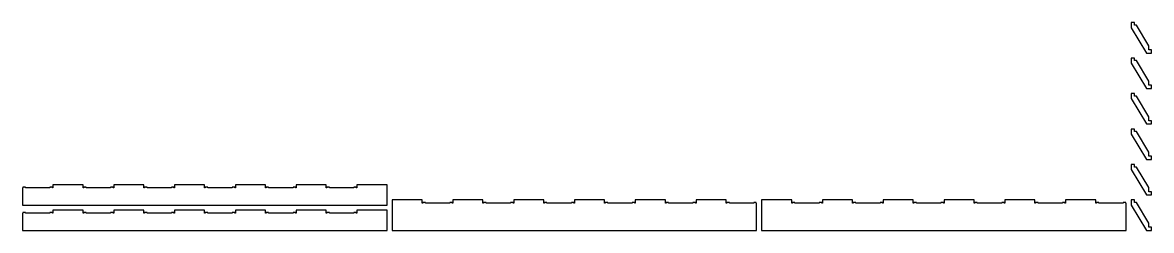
# Model space of a CAD drawing. Header units: metres. Extents: x 0 to 381, y 0 to 41.
# Drawn here: x 158 to 381, y 0 to 41 of the extents above; entities that cross this region are included whole.
import ezdxf

# ---------------------------------------------------------------- set-up
doc = ezdxf.new("R2010")
doc.units = ezdxf.units.M

msp = doc.modelspace()

# ---------------------------------------------------------------- linework, layer by layer
for p, q in [((377.625, 41), (377, 41)), ((377, 41), (377, 40)), ((377.625, 40.5), (377.625, 41)), ((378.06, 40.5), (377.625, 40.5)), ((380.5, 36.4333), (378.06, 40.5)), ((377, 40), (380, 35)), ((380.5, 35.625), (380.5, 36.4333)), ((377.625, 34), (377, 34)), ((377, 34), (377, 33)), ((377.625, 33.5), (377.625, 34)), ((378.06, 33.5), (377.625, 33.5)), ((380.5, 29.4333), (378.06, 33.5)), ((380, 35), (381, 35)), ((381, 35.625), (380.5, 35.625)), ((381, 35), (381, 35.625)), ((377, 33), (380, 28)), ((380.5, 28.625), (380.5, 29.4333)), ((377.625, 27), (377, 27)), ((377, 27), (377, 26)), ((377.625, 26.5), (377.625, 27)), ((380, 28), (381, 28)), ((381, 28.625), (380.5, 28.625)), ((381, 28), (381, 28.625)), ((377, 26), (380, 21)), ((378.06, 26.5), (377.625, 26.5)), ((380.5, 22.4333), (378.06, 26.5)), ((380.5, 21.625), (380.5, 22.4333)), ((380, 21), (381, 21)), ((381, 21.625), (380.5, 21.625)), ((381, 21), (381, 21.625)), ((377.625, 20), (377, 20)), ((377, 20), (377, 19)), ((377, 19), (380, 14)), ((377.625, 19.5), (377.625, 20)), ((378.06, 19.5), (377.625, 19.5)), ((380.5, 15.4333), (378.06, 19.5)), ((380, 14), (381, 14)), ((380.5, 14.625), (380.5, 15.4333)), ((381, 14.625), (380.5, 14.625)), ((381, 14), (381, 14.625)), ((377.625, 13), (377, 13)), ((377, 13), (377, 12)), ((377, 12), (380, 7)), ((377.625, 12.5), (377.625, 13)), ((378.06, 12.5), (377.625, 12.5)), ((380.5, 8.43332), (378.06, 12.5)), ((169.948, 9), (164.005, 9)), ((164.005, 9), (164.005, 8.375)), ((169.948, 8.375), (169.948, 9)), ((181.958, 9), (176.016, 9)), ((176.016, 9), (176.016, 8.375)), ((181.958, 8.375), (181.958, 9)), ((193.969, 9), (188.026, 9)), ((188.026, 9), (188.026, 8.375)), ((193.969, 8.375), (193.969, 9)), ((205.979, 9), (200.036, 9)), ((200.036, 9), (200.036, 8.375)), ((205.979, 8.375), (205.979, 9)), ((217.99, 9), (212.047, 9)), ((212.047, 9), (212.047, 8.375)), ((217.99, 8.375), (217.99, 9)), ((230, 9), (224.057, 9)), ((224.057, 9), (224.057, 8.375)), ((230, 5), (230, 9)), ((158.062, 8.375), (158, 8.375)), ((158, 8.375), (158, 5)), ((158.562, 8.5), (158.062, 8.5)), ((158.062, 8.5), (158.062, 8.375)), ((158.562, 8.375), (158.562, 8.5)), ((163.38, 8.375), (158.562, 8.375)), ((163.88, 8.5), (163.38, 8.5)), ((163.38, 8.5), (163.38, 8.375)), ((163.88, 8.375), (163.88, 8.5)), ((164.005, 8.375), (163.88, 8.375)), ((170.073, 8.375), (169.948, 8.375)), ((170.573, 8.5), (170.073, 8.5)), ((170.073, 8.5), (170.073, 8.375)), ((170.573, 8.375), (170.573, 8.5)), ((175.391, 8.375), (170.573, 8.375)), ((175.891, 8.5), (175.391, 8.5)), ((175.391, 8.5), (175.391, 8.375)), ((175.891, 8.375), (175.891, 8.5)), ((176.016, 8.375), (175.891, 8.375)), ((182.083, 8.375), (181.958, 8.375)), ((182.583, 8.5), (182.083, 8.5)), ((182.083, 8.5), (182.083, 8.375)), ((182.583, 8.375), (182.583, 8.5)), ((187.401, 8.375), (182.583, 8.375)), ((187.901, 8.5), (187.401, 8.5)), ((187.401, 8.5), (187.401, 8.375)), ((187.901, 8.375), (187.901, 8.5)), ((188.026, 8.375), (187.901, 8.375)), ((194.094, 8.375), (193.969, 8.375)), ((194.594, 8.5), (194.094, 8.5)), ((194.094, 8.5), (194.094, 8.375)), ((194.594, 8.375), (194.594, 8.5)), ((199.411, 8.375), (194.594, 8.375)), ((199.911, 8.5), (199.411, 8.5)), ((199.411, 8.5), (199.411, 8.375)), ((199.911, 8.375), (199.911, 8.5)), ((200.036, 8.375), (199.911, 8.375)), ((206.104, 8.375), (205.979, 8.375)), ((206.604, 8.5), (206.104, 8.5)), ((206.104, 8.5), (206.104, 8.375)), ((206.604, 8.375), (206.604, 8.5)), ((211.422, 8.375), (206.604, 8.375)), ((211.922, 8.5), (211.422, 8.5)), ((211.422, 8.5), (211.422, 8.375)), ((211.922, 8.375), (211.922, 8.5)), ((212.047, 8.375), (211.922, 8.375)), ((218.115, 8.375), (217.99, 8.375)), ((218.615, 8.5), (218.115, 8.5)), ((218.115, 8.5), (218.115, 8.375)), ((218.615, 8.375), (218.615, 8.5)), ((223.432, 8.375), (218.615, 8.375)), ((223.932, 8.5), (223.432, 8.5)), ((223.432, 8.5), (223.432, 8.375)), ((223.932, 8.375), (223.932, 8.5)), ((224.057, 8.375), (223.932, 8.375)), ((380, 7), (381, 7)), ((380.5, 7.625), (380.5, 8.43332)), ((381, 7.625), (380.5, 7.625)), ((381, 7), (381, 7.625)), ((158, 5), (230, 5)), ((236.943, 6), (231, 6)), ((231, 6), (231, 0)), ((236.943, 5.375), (236.943, 6)), ((237.068, 5.375), (236.943, 5.375)), ((237.568, 5.5), (237.068, 5.5)), ((237.068, 5.5), (237.068, 5.375)), ((237.568, 5.375), (237.568, 5.5)), ((242.385, 5.375), (237.568, 5.375)), ((242.885, 5.5), (242.385, 5.5)), ((242.385, 5.5), (242.385, 5.375)), ((242.885, 5.375), (242.885, 5.5)), ((243.01, 5.375), (242.885, 5.375)), ((248.953, 6), (243.01, 6)), ((243.01, 6), (243.01, 5.375)), ((248.953, 5.375), (248.953, 6)), ((249.078, 5.375), (248.953, 5.375)), ((249.578, 5.5), (249.078, 5.5)), ((249.078, 5.5), (249.078, 5.375)), ((249.578, 5.375), (249.578, 5.5)), ((254.396, 5.375), (249.578, 5.375)), ((254.896, 5.5), (254.396, 5.5)), ((254.396, 5.5), (254.396, 5.375)), ((254.896, 5.375), (254.896, 5.5)), ((255.021, 5.375), (254.896, 5.375)), ((260.964, 6), (255.021, 6)), ((255.021, 6), (255.021, 5.375)), ((260.964, 5.375), (260.964, 6)), ((261.089, 5.375), (260.964, 5.375)), ((261.589, 5.5), (261.089, 5.5)), ((261.089, 5.5), (261.089, 5.375)), ((261.589, 5.375), (261.589, 5.5)), ((266.406, 5.375), (261.589, 5.375)), ((266.906, 5.5), (266.406, 5.5)), ((266.406, 5.5), (266.406, 5.375)), ((266.906, 5.375), (266.906, 5.5)), ((267.031, 5.375), (266.906, 5.375)), ((272.974, 6), (267.031, 6)), ((267.031, 6), (267.031, 5.375)), ((272.974, 5.375), (272.974, 6)), ((273.099, 5.375), (272.974, 5.375)), ((273.599, 5.5), (273.099, 5.5)), ((273.099, 5.5), (273.099, 5.375)), ((273.599, 5.375), (273.599, 5.5)), ((278.417, 5.375), (273.599, 5.375)), ((278.917, 5.5), (278.417, 5.5)), ((278.417, 5.5), (278.417, 5.375)), ((278.917, 5.375), (278.917, 5.5)), ((279.042, 5.375), (278.917, 5.375)), ((284.984, 6), (279.042, 6)), ((279.042, 6), (279.042, 5.375)), ((284.984, 5.375), (284.984, 6)), ((285.109, 5.375), (284.984, 5.375)), ((285.609, 5.5), (285.109, 5.5)), ((285.109, 5.5), (285.109, 5.375)), ((285.609, 5.375), (285.609, 5.5)), ((290.427, 5.375), (285.609, 5.375)), ((290.927, 5.5), (290.427, 5.5)), ((290.427, 5.5), (290.427, 5.375)), ((290.927, 5.375), (290.927, 5.5)), ((291.052, 5.375), (290.927, 5.375)), ((296.995, 6), (291.052, 6)), ((291.052, 6), (291.052, 5.375)), ((296.995, 5.375), (296.995, 6)), ((297.12, 5.375), (296.995, 5.375)), ((297.62, 5.5), (297.12, 5.5)), ((297.12, 5.5), (297.12, 5.375)), ((297.62, 5.375), (297.62, 5.5)), ((302.438, 5.375), (297.62, 5.375)), ((302.938, 5.5), (302.438, 5.5)), ((302.438, 5.5), (302.438, 5.375)), ((302.938, 5.375), (302.938, 5.5)), ((303, 5.375), (302.938, 5.375)), ((303, 0), (303, 5.375)), ((309.943, 6), (304, 6)), ((304, 6), (304, 0)), ((309.943, 5.375), (309.943, 6)), ((310.068, 5.375), (309.943, 5.375)), ((310.568, 5.5), (310.068, 5.5)), ((310.068, 5.5), (310.068, 5.375)), ((310.568, 5.375), (310.568, 5.5)), ((315.385, 5.375), (310.568, 5.375)), ((315.885, 5.5), (315.385, 5.5)), ((315.385, 5.5), (315.385, 5.375)), ((315.885, 5.375), (315.885, 5.5)), ((316.01, 5.375), (315.885, 5.375)), ((321.953, 6), (316.01, 6)), ((316.01, 6), (316.01, 5.375)), ((321.953, 5.375), (321.953, 6)), ((322.078, 5.375), (321.953, 5.375)), ((322.578, 5.5), (322.078, 5.5)), ((322.078, 5.5), (322.078, 5.375)), ((322.578, 5.375), (322.578, 5.5)), ((327.396, 5.375), (322.578, 5.375)), ((327.896, 5.5), (327.396, 5.5)), ((327.396, 5.5), (327.396, 5.375)), ((327.896, 5.375), (327.896, 5.5)), ((328.021, 5.375), (327.896, 5.375)), ((333.964, 6), (328.021, 6)), ((328.021, 6), (328.021, 5.375)), ((333.964, 5.375), (333.964, 6)), ((334.089, 5.375), (333.964, 5.375)), ((334.589, 5.5), (334.089, 5.5)), ((334.089, 5.5), (334.089, 5.375)), ((334.589, 5.375), (334.589, 5.5)), ((339.406, 5.375), (334.589, 5.375)), ((339.906, 5.5), (339.406, 5.5)), ((339.406, 5.5), (339.406, 5.375)), ((339.906, 5.375), (339.906, 5.5)), ((340.031, 5.375), (339.906, 5.375)), ((345.974, 6), (340.031, 6)), ((340.031, 6), (340.031, 5.375)), ((345.974, 5.375), (345.974, 6)), ((346.099, 5.375), (345.974, 5.375)), ((346.599, 5.5), (346.099, 5.5)), ((346.099, 5.5), (346.099, 5.375)), ((346.599, 5.375), (346.599, 5.5)), ((351.417, 5.375), (346.599, 5.375)), ((351.917, 5.5), (351.417, 5.5)), ((351.417, 5.5), (351.417, 5.375)), ((351.917, 5.375), (351.917, 5.5)), ((352.042, 5.375), (351.917, 5.375)), ((357.984, 6), (352.042, 6)), ((352.042, 6), (352.042, 5.375)), ((357.984, 5.375), (357.984, 6)), ((358.109, 5.375), (357.984, 5.375)), ((358.609, 5.5), (358.109, 5.5)), ((358.109, 5.5), (358.109, 5.375)), ((358.609, 5.375), (358.609, 5.5)), ((363.427, 5.375), (358.609, 5.375)), ((363.927, 5.5), (363.427, 5.5)), ((363.427, 5.5), (363.427, 5.375)), ((363.927, 5.375), (363.927, 5.5)), ((364.052, 5.375), (363.927, 5.375)), ((369.995, 6), (364.052, 6)), ((364.052, 6), (364.052, 5.375)), ((369.995, 5.375), (369.995, 6)), ((370.12, 5.375), (369.995, 5.375)), ((370.62, 5.5), (370.12, 5.5)), ((370.12, 5.5), (370.12, 5.375)), ((370.62, 5.375), (370.62, 5.5)), ((375.438, 5.375), (370.62, 5.375)), ((375.938, 5.5), (375.438, 5.5)), ((375.438, 5.5), (375.438, 5.375)), ((375.938, 5.375), (375.938, 5.5)), ((376, 5.375), (375.938, 5.375)), ((376, 0), (376, 5.375)), ((377.625, 6), (377, 6)), ((377, 6), (377, 5)), ((377, 5), (380, 0)), ((377.625, 5.5), (377.625, 6)), ((378.06, 5.5), (377.625, 5.5)), ((380.5, 1.43332), (378.06, 5.5)), ((158.062, 3.375), (158, 3.375)), ((158, 3.375), (158, 0)), ((158.562, 3.5), (158.062, 3.5)), ((158.062, 3.5), (158.062, 3.375)), ((158.562, 3.375), (158.562, 3.5)), ((163.38, 3.375), (158.562, 3.375)), ((163.88, 3.5), (163.38, 3.5)), ((163.38, 3.5), (163.38, 3.375)), ((163.88, 3.375), (163.88, 3.5)), ((164.005, 3.375), (163.88, 3.375)), ((169.948, 4), (164.005, 4)), ((164.005, 4), (164.005, 3.375)), ((169.948, 3.375), (169.948, 4)), ((170.073, 3.375), (169.948, 3.375)), ((170.573, 3.5), (170.073, 3.5)), ((170.073, 3.5), (170.073, 3.375)), ((170.573, 3.375), (170.573, 3.5)), ((175.391, 3.375), (170.573, 3.375)), ((175.891, 3.5), (175.391, 3.5)), ((175.391, 3.5), (175.391, 3.375)), ((175.891, 3.375), (175.891, 3.5)), ((176.016, 3.375), (175.891, 3.375)), ((181.958, 4), (176.016, 4)), ((176.016, 4), (176.016, 3.375)), ((181.958, 3.375), (181.958, 4)), ((182.083, 3.375), (181.958, 3.375)), ((182.583, 3.5), (182.083, 3.5)), ((182.083, 3.5), (182.083, 3.375)), ((182.583, 3.375), (182.583, 3.5)), ((187.401, 3.375), (182.583, 3.375)), ((187.901, 3.5), (187.401, 3.5)), ((187.401, 3.5), (187.401, 3.375)), ((187.901, 3.375), (187.901, 3.5)), ((188.026, 3.375), (187.901, 3.375)), ((193.969, 4), (188.026, 4)), ((188.026, 4), (188.026, 3.375)), ((193.969, 3.375), (193.969, 4)), ((194.094, 3.375), (193.969, 3.375)), ((194.594, 3.5), (194.094, 3.5)), ((194.094, 3.5), (194.094, 3.375)), ((194.594, 3.375), (194.594, 3.5)), ((199.411, 3.375), (194.594, 3.375)), ((199.911, 3.5), (199.411, 3.5)), ((199.411, 3.5), (199.411, 3.375)), ((199.911, 3.375), (199.911, 3.5)), ((200.036, 3.375), (199.911, 3.375)), ((205.979, 4), (200.036, 4)), ((200.036, 4), (200.036, 3.375)), ((205.979, 3.375), (205.979, 4)), ((206.104, 3.375), (205.979, 3.375)), ((206.604, 3.5), (206.104, 3.5)), ((206.104, 3.5), (206.104, 3.375)), ((206.604, 3.375), (206.604, 3.5)), ((211.422, 3.375), (206.604, 3.375)), ((211.922, 3.5), (211.422, 3.5)), ((211.422, 3.5), (211.422, 3.375)), ((211.922, 3.375), (211.922, 3.5)), ((212.047, 3.375), (211.922, 3.375)), ((217.99, 4), (212.047, 4)), ((212.047, 4), (212.047, 3.375)), ((217.99, 3.375), (217.99, 4)), ((218.115, 3.375), (217.99, 3.375)), ((218.615, 3.5), (218.115, 3.5)), ((218.115, 3.5), (218.115, 3.375)), ((218.615, 3.375), (218.615, 3.5)), ((223.432, 3.375), (218.615, 3.375)), ((223.932, 3.5), (223.432, 3.5)), ((223.432, 3.5), (223.432, 3.375)), ((223.932, 3.375), (223.932, 3.5)), ((224.057, 3.375), (223.932, 3.375)), ((230, 4), (224.057, 4)), ((224.057, 4), (224.057, 3.375)), ((230, 0), (230, 4)), ((158, 0), (230, 0)), ((231, 0), (303, 0)), ((304, 0), (376, 0)), ((380, 0), (381, 0)), ((380.5, 0.625), (380.5, 1.43332)), ((381, 0.625), (380.5, 0.625)), ((381, 0), (381, 0.625))]:
    msp.add_line(p, q)

doc.saveas('drawing.dxf')
